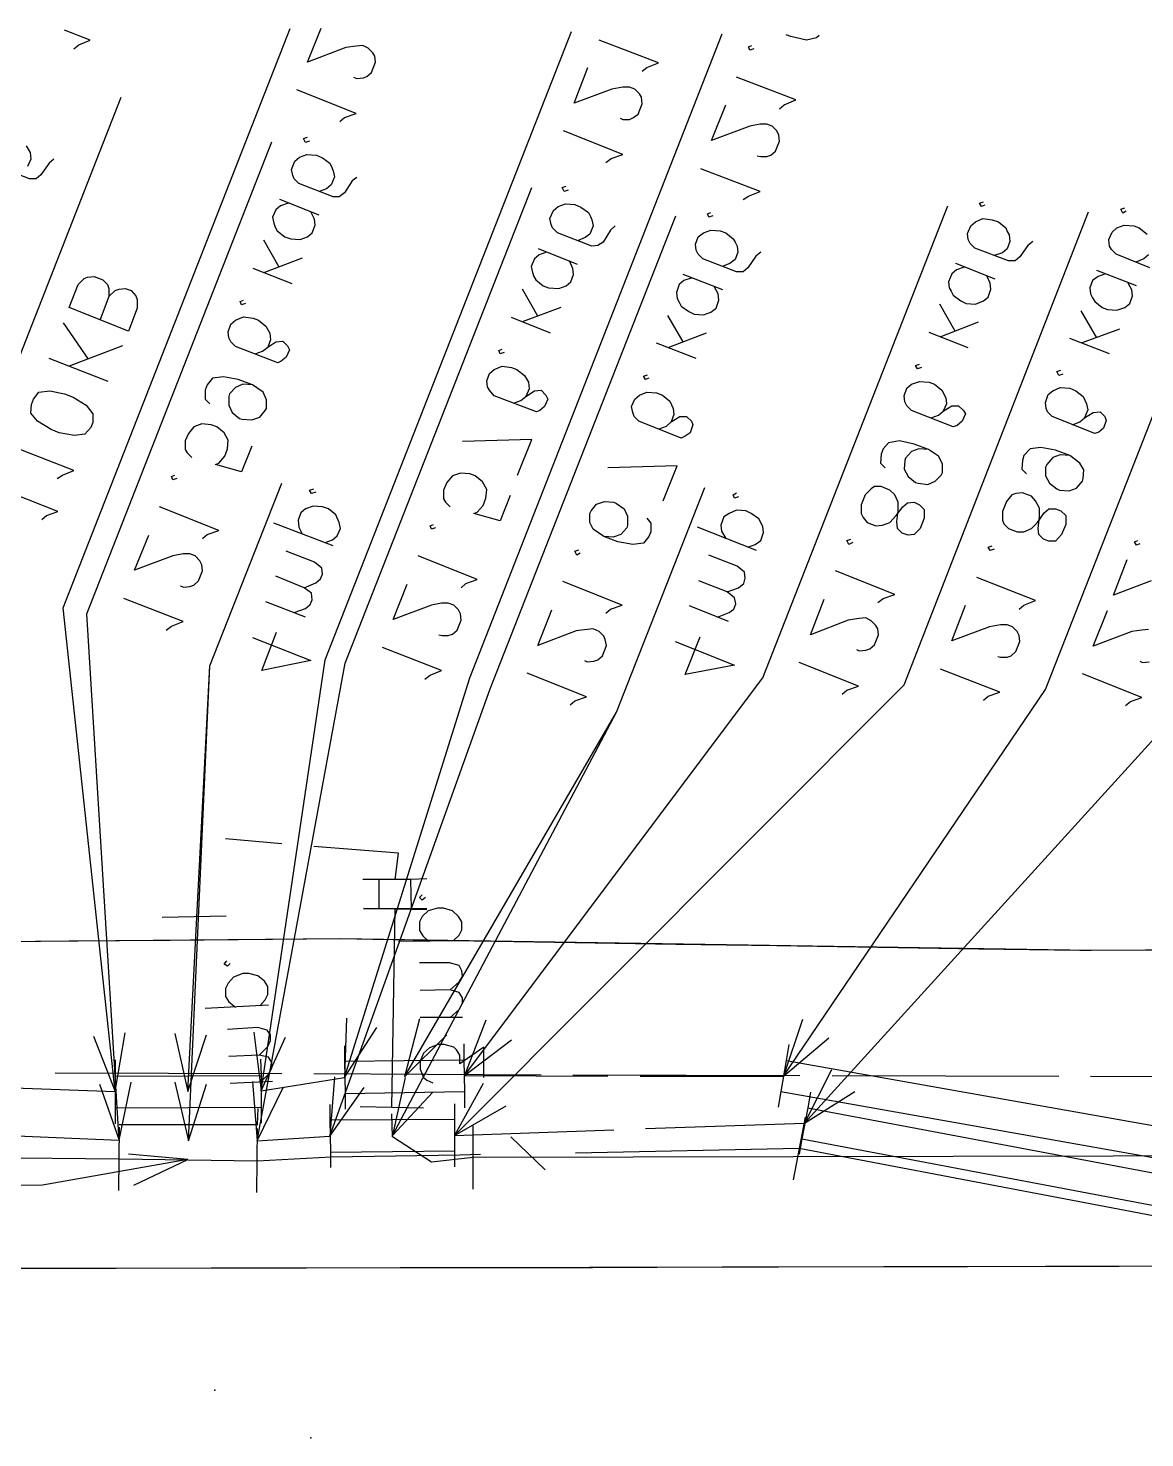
# Model space of a CAD drawing. Header units: metres. Extents: x 131 to 658, y 22 to 173.
# Drawn here: x 203.51 to 221.92, y 128.16 to 151.38 of the extents above; entities that cross this region are included whole.
import ezdxf

# ---------------------------------------------------------------- set-up
doc = ezdxf.new("R2010")
doc.units = ezdxf.units.M
for name, color, linetype in [('BOUNDARY', 7, 'Continuous'), ('ELECTR_CABLE', 7, 'Continuous'), ('ELECTR_CABLE_COMM', 7, 'Continuous'), ('GRASS', 7, 'Continuous'), ('SIDEWALK_PATH', 7, 'Continuous'), ('TREE', 7, 'Continuous')]:
    doc.layers.add(name, color=color, linetype=linetype)

msp = doc.modelspace()

# ---------------------------------------------------------------- linework, layer by layer
at = {"layer": 'BOUNDARY'}
msp.add_lwpolyline([(186.026, 136.187), (189.2, 136.209), (190.864, 136.231), (194.204, 136.253), (195.869, 136.276), (199.198, 136.298), (200.862, 136.32), (204.192, 136.353), (205.856, 136.364), (208.664, 136.387), (208.664, 136.387), (209.196, 136.376), (210.861, 136.353), (214.19, 136.298), (215.854, 136.276), (219.183, 136.22), (220.848, 136.198), (221.036, 136.198), (221.036, 136.198), (224.177, 136.209)], dxfattribs=at)
at = {"layer": 'ELECTR_CABLE'}
for points in [[(204.591, 134.778), (204.946, 133.868), (204.092, 141.835), (207.835, 151.381)], [(204.269, 151.045), (204.347, 151.112), (204.536, 151.19), (204.113, 151.353)], [(207.232, 134.844), (207.354, 133.879), (208.408, 140.981), (212.468, 151.329)], [(208.874, 150.579), (208.93, 150.557), (209.041, 150.568), (209.096, 150.59), (209.174, 150.657), (209.241, 150.824), (209.229, 150.923), (209.196, 150.979), (209.118, 151.057), (209.03, 151.101), (208.919, 151.09), (208.752, 151.068), (208.12, 150.824), (208.342, 151.385)], [(208.763, 135.077), (208.73, 134.101), (210.794, 140.681), (214.955, 151.289)], [(213.635, 150.679), (213.713, 150.735), (213.713, 150.735), (213.901, 150.812), (213.901, 150.812), (212.925, 151.19)], [(216.552, 151.266), (216.509, 151.223), (216.342, 151.19), (216.087, 151.245), (216.009, 151.275)], [(215.477, 151.045), (215.41, 151.023), (215.41, 151.023), (215.388, 151.079), (215.388, 151.079), (215.444, 151.101)], [(213.269, 149.902), (213.313, 149.88), (213.313, 149.88), (213.424, 149.88), (213.424, 149.88), (213.491, 149.914), (213.491, 149.914), (213.568, 149.969), (213.568, 149.969), (213.635, 150.136), (213.635, 150.136), (213.624, 150.246), (213.624, 150.246), (213.59, 150.302), (213.59, 150.302), (213.513, 150.38), (213.513, 150.38), (213.424, 150.413), (213.424, 150.413), (213.313, 150.413), (213.313, 150.413), (213.136, 150.38), (213.136, 150.38), (212.514, 150.147), (212.514, 150.147), (212.736, 150.735)], [(215.899, 150.058), (215.976, 150.124), (215.976, 150.124), (216.165, 150.202), (216.165, 150.202), (215.188, 150.579)], [(201.084, 134.167), (201.306, 133.213), (201.306, 133.213), (201.661, 141.624), (201.661, 141.624), (205.046, 150.246)], [(201.295, 134.944), (201.551, 134.001), (201.551, 134.001), (201.661, 141.624), (201.661, 141.624), (205.046, 150.246)], [(208.652, 149.847), (208.73, 149.914), (208.73, 149.914), (208.919, 149.98), (208.919, 149.98), (207.942, 150.369)], [(215.532, 149.281), (215.588, 149.27), (215.588, 149.27), (215.688, 149.27), (215.688, 149.27), (215.754, 149.292), (215.754, 149.292), (215.832, 149.359), (215.832, 149.359), (215.899, 149.525), (215.899, 149.525), (215.888, 149.625), (215.888, 149.625), (215.854, 149.692), (215.854, 149.692), (215.777, 149.769), (215.777, 149.769), (215.688, 149.803), (215.688, 149.803), (215.577, 149.803), (215.577, 149.803), (215.41, 149.769), (215.41, 149.769), (214.778, 149.536), (214.778, 149.536), (215.011, 150.124)], [(208.153, 149.525), (208.087, 149.503), (208.087, 149.503), (208.053, 149.57), (208.053, 149.57), (208.12, 149.592)], [(213.036, 149.17), (213.124, 149.237), (213.124, 149.237), (213.313, 149.303), (213.313, 149.303), (212.337, 149.692)], [(203.481, 149.448), (203.515, 149.392), (203.515, 149.392), (203.548, 149.337), (203.548, 149.337), (203.559, 149.226), (203.559, 149.226), (203.504, 149.104)], [(204.691, 133.99), (205.013, 133.069), (205.013, 133.069), (204.48, 141.735), (204.48, 141.735), (207.532, 149.514)], [(203.936, 149.226), (203.859, 149.159), (203.859, 149.159), (203.725, 148.97), (203.725, 148.97), (203.648, 148.904), (203.648, 148.904), (203.537, 148.904), (203.537, 148.904), (202.982, 149.115)], [(208.93, 148.926), (208.852, 148.87), (208.852, 148.87), (208.73, 148.671), (208.73, 148.671), (208.641, 148.604), (208.641, 148.604), (208.541, 148.604), (208.541, 148.604), (207.976, 148.826), (207.976, 148.826), (207.898, 148.904), (207.898, 148.904), (207.876, 148.959), (207.876, 148.959), (207.853, 149.059), (207.853, 149.059), (207.909, 149.192), (207.909, 149.192), (207.987, 149.259), (207.987, 149.259), (208.109, 149.303), (208.109, 149.303), (208.264, 149.292), (208.264, 149.292), (208.364, 149.248), (208.364, 149.248), (208.486, 149.159), (208.486, 149.159), (208.519, 149.092), (208.519, 149.092), (208.541, 149.037), (208.541, 149.037), (208.564, 148.937), (208.564, 148.937), (208.508, 148.804), (208.508, 148.804), (208.43, 148.737), (208.43, 148.737), (208.308, 148.693)], [(215.299, 148.56), (215.388, 148.615), (215.388, 148.615), (215.577, 148.693), (215.577, 148.693), (214.6, 149.07)], [(207.21, 134.034), (207.288, 133.058), (207.288, 133.058), (208.741, 140.925), (208.741, 140.925), (211.815, 148.76)], [(212.414, 148.715), (212.348, 148.693), (212.348, 148.693), (212.314, 148.76), (212.314, 148.76), (212.381, 148.782)], [(216.276, 135.055), (215.965, 134.123), (215.965, 134.123), (220.282, 140.492), (220.282, 140.492), (223.5, 148.693)], [(207.798, 148.504), (207.676, 148.46), (207.676, 148.46), (207.598, 148.393), (207.598, 148.393), (207.543, 148.271), (207.543, 148.271), (207.565, 148.171), (207.565, 148.171), (207.587, 148.105), (207.587, 148.105), (207.62, 148.049), (207.62, 148.049), (207.743, 147.949), (207.743, 147.949), (207.842, 147.916), (207.842, 147.916), (207.998, 147.905), (207.998, 147.905), (208.12, 147.949), (208.12, 147.949), (208.197, 148.016), (208.197, 148.016), (208.242, 148.138), (208.242, 148.138), (208.231, 148.238), (208.231, 148.238), (208.175, 148.36)], [(208.308, 148.305), (207.665, 148.56)], [(211.06, 135.044), (210.705, 134.134), (210.705, 134.134), (215.621, 140.681), (215.621, 140.681), (218.673, 148.46)], [(213.191, 148.127), (213.113, 148.06), (213.113, 148.06), (212.991, 147.861), (212.991, 147.861), (212.903, 147.805), (212.903, 147.805), (212.803, 147.794), (212.803, 147.794), (212.237, 148.016), (212.237, 148.016), (212.159, 148.094), (212.159, 148.094), (212.137, 148.149), (212.137, 148.149), (212.115, 148.249), (212.115, 148.249), (212.17, 148.382), (212.17, 148.382), (212.248, 148.449), (212.248, 148.449), (212.37, 148.493), (212.37, 148.493), (212.525, 148.482), (212.525, 148.482), (212.625, 148.438), (212.625, 148.438), (212.747, 148.349), (212.747, 148.349), (212.78, 148.282), (212.78, 148.282), (212.803, 148.227), (212.803, 148.227), (212.825, 148.127), (212.825, 148.127), (212.769, 147.994), (212.769, 147.994), (212.692, 147.938), (212.692, 147.938), (212.57, 147.883)], [(216.753, 134.223), (216.309, 133.346), (216.309, 133.346), (222.579, 140.237), (222.579, 140.237), (225.797, 148.438)], [(219.283, 148.471), (219.228, 148.449), (219.228, 148.449), (219.194, 148.504), (219.194, 148.504), (219.261, 148.526)], [(221.613, 148.371), (221.558, 148.338), (221.558, 148.338), (221.525, 148.404), (221.525, 148.404), (221.591, 148.427)], [(208.564, 134.112), (208.486, 133.135), (208.486, 133.135), (211.127, 140.504), (211.127, 140.504), (214.19, 148.293)], [(211.016, 134.001), (210.539, 133.146), (210.539, 133.146), (217.952, 140.57), (217.952, 140.57), (220.992, 148.36)], [(214.8, 148.293), (214.733, 148.271), (214.733, 148.271), (214.711, 148.327), (214.711, 148.327), (214.767, 148.349)], [(220.071, 147.872), (219.993, 147.805), (219.993, 147.805), (219.86, 147.617), (219.86, 147.617), (219.782, 147.55), (219.782, 147.55), (219.672, 147.55), (219.672, 147.55), (219.117, 147.761), (219.117, 147.761), (219.039, 147.838), (219.039, 147.838), (219.006, 147.905), (219.006, 147.905), (218.995, 148.005), (218.995, 148.005), (219.05, 148.127), (219.05, 148.127), (219.128, 148.194), (219.128, 148.194), (219.25, 148.249), (219.25, 148.249), (219.405, 148.227), (219.405, 148.227), (219.505, 148.194), (219.505, 148.194), (219.627, 148.094), (219.627, 148.094), (219.649, 148.038), (219.649, 148.038), (219.683, 147.983), (219.683, 147.983), (219.694, 147.872), (219.694, 147.872), (219.649, 147.75), (219.649, 147.75), (219.572, 147.683), (219.572, 147.683), (219.438, 147.639)], [(215.588, 147.694), (215.51, 147.628), (215.51, 147.628), (215.377, 147.439), (215.377, 147.439), (215.299, 147.372), (215.299, 147.372), (215.188, 147.372), (215.188, 147.372), (214.634, 147.583), (214.634, 147.583), (214.556, 147.661), (214.556, 147.661), (214.523, 147.728), (214.523, 147.728), (214.512, 147.827), (214.512, 147.827), (214.556, 147.949), (214.556, 147.949), (214.645, 148.016), (214.645, 148.016), (214.767, 148.06), (214.767, 148.06), (214.922, 148.049), (214.922, 148.049), (215.011, 148.016), (215.011, 148.016), (215.133, 147.916), (215.133, 147.916), (215.166, 147.861), (215.166, 147.861), (215.2, 147.794), (215.2, 147.794), (215.211, 147.694), (215.211, 147.694), (215.166, 147.572), (215.166, 147.572), (215.077, 147.506), (215.077, 147.506), (214.955, 147.461)], [(222.002, 147.439), (221.447, 147.661), (221.447, 147.661), (221.369, 147.739), (221.369, 147.739), (221.336, 147.794), (221.336, 147.794), (221.325, 147.905), (221.325, 147.905), (221.38, 148.027), (221.38, 148.027), (221.458, 148.094), (221.458, 148.094), (221.58, 148.138), (221.58, 148.138), (221.736, 148.127), (221.736, 148.127), (221.824, 148.094), (221.824, 148.094), (221.957, 147.994)], [(207.654, 147.45), (207.399, 147.894)], [(212.059, 147.694), (211.937, 147.65), (211.937, 147.65), (211.859, 147.583), (211.859, 147.583), (211.804, 147.461), (211.804, 147.461), (211.826, 147.361), (211.826, 147.361), (211.848, 147.295), (211.848, 147.295), (211.882, 147.239), (211.882, 147.239), (212.004, 147.139), (212.004, 147.139), (212.092, 147.106), (212.092, 147.106), (212.259, 147.095), (212.259, 147.095), (212.381, 147.139), (212.381, 147.139), (212.459, 147.206), (212.459, 147.206), (212.503, 147.328), (212.503, 147.328), (212.492, 147.428), (212.492, 147.428), (212.436, 147.55)], [(212.57, 147.494), (211.926, 147.75)], [(208.031, 147.594), (207.41, 147.361)], [(219.45, 147.25), (218.806, 147.506)], [(221.98, 147.65), (221.902, 147.583), (221.902, 147.583), (221.769, 147.528)], [(204.846, 146.962), (204.946, 147.062), (204.946, 147.062), (205.013, 147.084), (205.013, 147.084), (205.113, 147.095), (205.113, 147.095), (205.212, 147.062), (205.212, 147.062), (205.29, 146.973), (205.29, 146.973), (205.312, 146.917), (205.312, 146.917), (205.312, 146.773), (205.312, 146.773), (205.168, 146.396), (205.168, 146.396), (204.192, 146.784), (204.192, 146.784), (204.336, 147.162), (204.336, 147.162), (204.436, 147.261), (204.436, 147.261), (204.491, 147.284), (204.491, 147.284), (204.602, 147.295), (204.602, 147.295), (204.746, 147.239), (204.746, 147.239), (204.824, 147.162), (204.824, 147.162), (204.846, 147.095), (204.846, 147.095), (204.846, 146.962), (204.846, 146.962), (204.702, 146.585)], [(207.865, 147.173), (207.221, 147.428)], [(214.456, 147.273), (214.323, 147.228), (214.323, 147.228), (214.245, 147.162), (214.245, 147.162), (214.201, 147.028), (214.201, 147.028), (214.212, 146.929), (214.212, 146.929), (214.245, 146.873), (214.245, 146.873), (214.278, 146.806), (214.278, 146.806), (214.401, 146.718), (214.401, 146.718), (214.489, 146.673), (214.489, 146.673), (214.645, 146.662), (214.645, 146.662), (214.767, 146.707), (214.767, 146.707), (214.856, 146.773), (214.856, 146.773), (214.9, 146.906), (214.9, 146.906), (214.889, 147.006), (214.889, 147.006), (214.822, 147.128)], [(214.966, 147.073), (214.312, 147.328)], [(218.939, 147.45), (218.817, 147.406), (218.817, 147.406), (218.739, 147.339), (218.739, 147.339), (218.684, 147.206), (218.684, 147.206), (218.695, 147.106), (218.695, 147.106), (218.728, 147.051), (218.728, 147.051), (218.762, 146.984), (218.762, 146.984), (218.884, 146.895), (218.884, 146.895), (218.972, 146.851), (218.972, 146.851), (219.128, 146.84), (219.128, 146.84), (219.261, 146.895), (219.261, 146.895), (219.339, 146.951), (219.339, 146.951), (219.383, 147.084), (219.383, 147.084), (219.372, 147.184), (219.372, 147.184), (219.316, 147.306)], [(221.269, 147.339), (221.147, 147.295), (221.147, 147.295), (221.059, 147.228), (221.059, 147.228), (221.014, 147.106), (221.014, 147.106), (221.025, 147.006), (221.025, 147.006), (221.059, 146.94), (221.059, 146.94), (221.092, 146.884), (221.092, 146.884), (221.214, 146.784), (221.214, 146.784), (221.303, 146.751), (221.303, 146.751), (221.458, 146.74), (221.458, 146.74), (221.591, 146.784), (221.591, 146.784), (221.669, 146.851), (221.669, 146.851), (221.713, 146.973), (221.713, 146.973), (221.702, 147.073), (221.702, 147.073), (221.636, 147.195)], [(221.78, 147.139), (221.125, 147.395)], [(211.915, 146.64), (211.66, 147.084)], [(207.099, 146.851), (207.032, 146.829), (207.032, 146.829), (207.01, 146.884), (207.01, 146.884), (207.066, 146.906)], [(212.292, 146.784), (211.671, 146.551)], [(218.795, 146.396), (218.54, 146.84)], [(204.092, 146.529), (204.502, 145.93)], [(207.254, 146.019), (207.376, 146.063), (207.376, 146.063), (207.465, 146.13), (207.465, 146.13), (207.598, 146.218), (207.598, 146.218), (207.709, 146.229), (207.709, 146.229), (207.787, 146.152), (207.787, 146.152), (207.82, 146.085), (207.82, 146.085), (207.765, 145.963), (207.765, 145.963), (207.687, 145.897), (207.687, 145.897), (207.632, 145.874), (207.632, 145.874), (206.932, 146.141), (206.932, 146.141), (206.855, 146.218), (206.855, 146.218), (206.821, 146.285), (206.821, 146.285), (206.81, 146.385), (206.81, 146.385), (206.855, 146.507), (206.855, 146.507), (206.932, 146.573), (206.932, 146.573), (207.066, 146.629), (207.066, 146.629), (207.221, 146.607), (207.221, 146.607), (207.31, 146.573), (207.31, 146.573), (207.432, 146.474), (207.432, 146.474), (207.498, 146.363), (207.498, 146.363), (207.509, 146.252), (207.509, 146.252), (207.465, 146.13)], [(212.126, 146.363), (211.482, 146.618)], [(214.312, 146.218), (214.057, 146.651)], [(219.172, 146.54), (218.54, 146.296)], [(221.125, 146.285), (220.87, 146.729)], [(214.689, 146.363), (214.057, 146.118)], [(219.006, 146.118), (218.362, 146.374)], [(221.502, 146.429), (220.87, 146.196)], [(205.068, 146.152), (204.192, 145.819)], [(211.36, 146.041), (211.293, 146.019), (211.293, 146.019), (211.271, 146.074), (211.271, 146.074), (211.327, 146.096)], [(214.523, 145.941), (213.868, 146.196)], [(221.336, 146.019), (220.681, 146.274)], [(204.835, 145.564), (203.859, 145.941)], [(218.24, 145.797), (218.173, 145.774), (218.173, 145.774), (218.14, 145.83), (218.14, 145.83), (218.207, 145.852)], [(207.21, 145.508), (207.054, 145.519), (207.054, 145.519), (206.932, 145.464), (206.932, 145.464), (206.833, 145.364), (206.833, 145.364), (206.821, 145.32), (206.821, 145.32), (206.821, 145.175), (206.821, 145.175), (206.877, 145.053), (206.877, 145.053), (206.999, 144.953), (206.999, 144.953), (207.043, 144.942), (207.043, 144.942), (207.199, 144.931), (207.199, 144.931), (207.332, 144.976), (207.332, 144.976), (207.421, 145.086), (207.421, 145.086), (207.443, 145.12), (207.443, 145.12), (207.443, 145.264), (207.443, 145.264), (207.387, 145.386), (207.387, 145.386), (207.21, 145.508), (207.21, 145.508), (206.977, 145.597), (206.977, 145.597), (206.733, 145.641), (206.733, 145.641), (206.555, 145.619), (206.555, 145.619), (206.466, 145.508), (206.466, 145.508), (206.433, 145.419), (206.433, 145.419), (206.433, 145.275), (206.433, 145.275), (206.511, 145.197)], [(211.515, 145.209), (211.637, 145.253), (211.637, 145.253), (211.715, 145.32), (211.715, 145.32), (211.859, 145.408), (211.859, 145.408), (211.97, 145.419), (211.97, 145.419), (212.048, 145.342), (212.048, 145.342), (212.081, 145.275), (212.081, 145.275), (212.026, 145.153), (212.026, 145.153), (211.948, 145.086), (211.948, 145.086), (211.893, 145.064), (211.893, 145.064), (211.194, 145.331), (211.194, 145.331), (211.116, 145.419), (211.116, 145.419), (211.083, 145.475), (211.083, 145.475), (211.072, 145.575), (211.072, 145.575), (211.116, 145.697), (211.116, 145.697), (211.194, 145.763), (211.194, 145.763), (211.327, 145.819), (211.327, 145.819), (211.482, 145.797), (211.482, 145.797), (211.571, 145.763), (211.571, 145.763), (211.693, 145.664), (211.693, 145.664), (211.76, 145.553), (211.76, 145.553), (211.771, 145.442), (211.771, 145.442), (211.715, 145.32)], [(213.746, 145.619), (213.69, 145.597), (213.69, 145.597), (213.657, 145.652), (213.657, 145.652), (213.724, 145.675)], [(220.57, 145.686), (220.504, 145.664), (220.504, 145.664), (220.47, 145.73), (220.47, 145.73), (220.537, 145.752)], [(204.547, 144.809), (204.447, 144.698), (204.447, 144.698), (204.28, 144.676), (204.28, 144.676), (204.025, 144.72), (204.025, 144.72), (203.892, 144.776), (203.892, 144.776), (203.67, 144.909), (203.67, 144.909), (203.559, 145.042), (203.559, 145.042), (203.57, 145.186), (203.57, 145.186), (203.603, 145.275), (203.603, 145.275), (203.692, 145.386), (203.692, 145.386), (203.87, 145.408), (203.87, 145.408), (204.114, 145.364), (204.114, 145.364), (204.258, 145.308), (204.258, 145.308), (204.469, 145.175), (204.469, 145.175), (204.58, 145.031), (204.58, 145.031), (204.58, 144.887), (204.58, 144.887), (204.547, 144.809)], [(213.912, 144.787), (214.034, 144.831), (214.034, 144.831), (214.112, 144.898), (214.112, 144.898), (214.256, 144.987), (214.256, 144.987), (214.367, 144.987), (214.367, 144.987), (214.445, 144.909), (214.445, 144.909), (214.467, 144.853), (214.467, 144.853), (214.423, 144.72), (214.423, 144.72), (214.345, 144.665), (214.345, 144.665), (214.278, 144.632), (214.278, 144.632), (213.579, 144.909), (213.579, 144.909), (213.502, 144.987), (213.502, 144.987), (213.48, 145.053), (213.48, 145.053), (213.457, 145.153), (213.457, 145.153), (213.513, 145.275), (213.513, 145.275), (213.59, 145.342), (213.59, 145.342), (213.713, 145.386), (213.713, 145.386), (213.868, 145.375), (213.868, 145.375), (213.968, 145.342), (213.968, 145.342), (214.09, 145.242), (214.09, 145.242), (214.145, 145.12), (214.145, 145.12), (214.156, 145.02), (214.156, 145.02), (214.112, 144.898)], [(218.395, 144.964), (218.517, 145.009), (218.517, 145.009), (218.595, 145.075), (218.595, 145.075), (218.739, 145.164), (218.739, 145.164), (218.85, 145.164), (218.85, 145.164), (218.928, 145.086), (218.928, 145.086), (218.961, 145.031), (218.961, 145.031), (218.906, 144.909), (218.906, 144.909), (218.828, 144.842), (218.828, 144.842), (218.762, 144.82), (218.762, 144.82), (218.074, 145.086), (218.074, 145.086), (217.996, 145.164), (217.996, 145.164), (217.963, 145.231), (217.963, 145.231), (217.952, 145.331), (217.952, 145.331), (217.996, 145.453), (217.996, 145.453), (218.074, 145.519), (218.074, 145.519), (218.207, 145.564), (218.207, 145.564), (218.362, 145.553), (218.362, 145.553), (218.451, 145.519), (218.451, 145.519), (218.573, 145.419), (218.573, 145.419), (218.64, 145.297), (218.64, 145.297), (218.651, 145.197), (218.651, 145.197), (218.595, 145.075)], [(220.726, 144.853), (220.848, 144.898), (220.848, 144.898), (220.925, 144.964), (220.925, 144.964), (221.07, 145.053), (221.07, 145.053), (221.181, 145.064), (221.181, 145.064), (221.258, 144.987), (221.258, 144.987), (221.281, 144.92), (221.281, 144.92), (221.236, 144.798), (221.236, 144.798), (221.158, 144.731), (221.158, 144.731), (221.092, 144.709), (221.092, 144.709), (220.393, 144.987), (220.393, 144.987), (220.315, 145.064), (220.315, 145.064), (220.293, 145.12), (220.293, 145.12), (220.282, 145.22), (220.282, 145.22), (220.326, 145.353), (220.326, 145.353), (220.404, 145.408), (220.404, 145.408), (220.526, 145.464), (220.526, 145.464), (220.681, 145.453), (220.681, 145.453), (220.781, 145.408), (220.781, 145.408), (220.903, 145.32), (220.903, 145.32), (220.959, 145.197), (220.959, 145.197), (220.981, 145.098), (220.981, 145.098), (220.925, 144.964)], [(207.199, 144.498), (207.032, 144.077), (207.032, 144.077), (206.6, 144.199), (206.6, 144.199), (206.655, 144.221), (206.655, 144.221), (206.755, 144.332), (206.755, 144.332), (206.799, 144.454), (206.799, 144.454), (206.81, 144.598), (206.81, 144.598), (206.744, 144.72), (206.744, 144.72), (206.622, 144.82), (206.622, 144.82), (206.533, 144.853), (206.533, 144.853), (206.378, 144.865), (206.378, 144.865), (206.244, 144.82), (206.244, 144.82), (206.156, 144.709), (206.156, 144.709), (206.1, 144.587), (206.1, 144.587), (206.1, 144.443), (206.1, 144.443), (206.133, 144.387), (206.133, 144.387), (206.211, 144.31)], [(203.992, 143.966), (204.081, 144.021), (204.081, 144.021), (204.269, 144.099), (204.269, 144.099), (203.293, 144.476)], [(211.582, 144.021), (211.815, 144.609), (211.815, 144.609), (210.672, 144.576)], [(218.351, 144.443), (218.196, 144.454), (218.196, 144.454), (218.074, 144.41), (218.074, 144.41), (217.974, 144.299), (217.974, 144.299), (217.963, 144.265), (217.963, 144.265), (217.952, 144.121), (217.952, 144.121), (218.018, 143.999), (218.018, 143.999), (218.14, 143.899), (218.14, 143.899), (218.185, 143.888), (218.185, 143.888), (218.34, 143.866), (218.34, 143.866), (218.462, 143.921), (218.462, 143.921), (218.562, 144.021), (218.562, 144.021), (218.584, 144.066), (218.584, 144.066), (218.584, 144.21), (218.584, 144.21), (218.517, 144.332), (218.517, 144.332), (218.351, 144.443), (218.351, 144.443), (218.118, 144.532), (218.118, 144.532), (217.874, 144.587), (217.874, 144.587), (217.696, 144.554), (217.696, 144.554), (217.608, 144.454), (217.608, 144.454), (217.574, 144.365), (217.574, 144.365), (217.563, 144.221), (217.563, 144.221), (217.641, 144.143)], [(220.681, 144.343), (220.526, 144.354), (220.526, 144.354), (220.404, 144.31), (220.404, 144.31), (220.304, 144.199), (220.304, 144.199), (220.282, 144.154), (220.282, 144.154), (220.282, 144.01), (220.282, 144.01), (220.348, 143.888), (220.348, 143.888), (220.47, 143.799), (220.47, 143.799), (220.515, 143.777), (220.515, 143.777), (220.67, 143.766), (220.67, 143.766), (220.792, 143.81), (220.792, 143.81), (220.892, 143.921), (220.892, 143.921), (220.903, 143.966), (220.903, 143.966), (220.914, 144.11), (220.914, 144.11), (220.848, 144.221), (220.848, 144.221), (220.681, 144.343), (220.681, 144.343), (220.448, 144.432), (220.448, 144.432), (220.204, 144.476), (220.204, 144.476), (220.027, 144.454), (220.027, 144.454), (219.927, 144.343), (219.927, 144.343), (219.905, 144.265), (219.905, 144.265), (219.893, 144.121), (219.893, 144.121), (219.971, 144.043)], [(205.967, 143.966), (205.9, 143.944), (205.9, 143.944), (205.878, 143.999), (205.878, 143.999), (205.934, 144.021)], [(211.46, 143.688), (211.293, 143.267), (211.293, 143.267), (210.861, 143.389), (210.861, 143.389), (210.916, 143.411), (210.916, 143.411), (211.016, 143.522), (211.016, 143.522), (211.06, 143.644), (211.06, 143.644), (211.072, 143.788), (211.072, 143.788), (211.005, 143.91), (211.005, 143.91), (210.883, 144.01), (210.883, 144.01), (210.794, 144.043), (210.794, 144.043), (210.639, 144.054), (210.639, 144.054), (210.506, 144.01), (210.506, 144.01), (210.417, 143.899), (210.417, 143.899), (210.361, 143.777), (210.361, 143.777), (210.361, 143.633), (210.361, 143.633), (210.395, 143.577), (210.395, 143.577), (210.472, 143.5)], [(213.979, 143.6), (214.212, 144.177), (214.212, 144.177), (213.069, 144.143)], [(203.737, 143.289), (203.814, 143.355), (203.814, 143.355), (204.003, 143.422), (204.003, 143.422), (203.026, 143.81)], [(205.934, 134.023), (206.156, 133.058), (206.156, 133.058), (206.511, 140.881), (206.511, 140.881), (207.698, 143.888)], [(205.934, 134.822), (206.145, 133.868), (206.145, 133.868), (206.511, 140.881), (206.511, 140.881), (207.698, 143.888)], [(208.253, 143.744), (208.186, 143.722), (208.186, 143.722), (208.153, 143.777), (208.153, 143.777), (208.22, 143.799)], [(209.729, 134.101), (209.518, 133.146), (209.518, 133.146), (213.213, 140.115), (213.213, 140.115), (214.667, 143.821)], [(209.962, 135.066), (209.718, 134.112), (209.718, 134.112), (213.213, 140.115), (213.213, 140.115), (214.667, 143.821)], [(218.218, 143.145), (218.118, 143.045), (218.118, 143.045), (218.018, 143.034), (218.018, 143.034), (217.918, 143.067), (217.918, 143.067), (217.841, 143.145), (217.841, 143.145), (217.829, 143.256), (217.829, 143.256), (217.852, 143.433), (217.852, 143.433), (217.852, 143.577), (217.852, 143.577), (217.796, 143.699), (217.796, 143.699), (217.718, 143.777), (217.718, 143.777), (217.574, 143.833), (217.574, 143.833), (217.463, 143.833), (217.463, 143.833), (217.408, 143.799), (217.408, 143.799), (217.308, 143.699), (217.308, 143.699), (217.241, 143.533), (217.241, 143.533), (217.241, 143.389), (217.241, 143.389), (217.275, 143.322), (217.275, 143.322), (217.341, 143.244), (217.341, 143.244), (217.485, 143.189), (217.485, 143.189), (217.596, 143.2), (217.596, 143.2), (217.718, 143.244), (217.718, 143.244), (217.818, 143.355), (217.818, 143.355), (217.929, 143.5), (217.929, 143.5), (218.007, 143.566), (218.007, 143.566), (218.118, 143.577), (218.118, 143.577), (218.207, 143.533), (218.207, 143.533), (218.284, 143.455), (218.284, 143.455), (218.284, 143.311), (218.284, 143.311), (218.218, 143.145)], [(208.408, 142.912), (208.53, 142.956), (208.53, 142.956), (208.608, 143.022), (208.608, 143.022), (208.664, 143.145), (208.664, 143.145), (208.641, 143.244), (208.641, 143.244), (208.586, 143.366), (208.586, 143.366), (208.464, 143.466), (208.464, 143.466), (208.364, 143.5), (208.364, 143.5), (208.209, 143.511), (208.209, 143.511), (208.087, 143.466), (208.087, 143.466), (208.009, 143.4), (208.009, 143.4), (207.964, 143.278), (207.964, 143.278), (207.976, 143.167), (207.976, 143.167), (208.031, 143.056)], [(213.713, 143.311), (213.779, 143.233), (213.779, 143.233), (213.779, 143.089), (213.779, 143.089), (213.746, 143.011), (213.746, 143.011), (213.657, 142.9), (213.657, 142.9), (213.48, 142.878), (213.48, 142.878), (213.235, 142.923), (213.235, 142.923), (213.002, 143.011), (213.002, 143.011), (212.825, 143.133), (212.825, 143.133), (212.769, 143.244), (212.769, 143.244), (212.769, 143.389), (212.769, 143.389), (212.792, 143.433), (212.792, 143.433), (212.88, 143.544), (212.88, 143.544), (213.013, 143.588), (213.013, 143.588), (213.169, 143.577), (213.169, 143.577), (213.213, 143.555), (213.213, 143.555), (213.335, 143.466), (213.335, 143.466), (213.391, 143.344), (213.391, 143.344), (213.391, 143.2), (213.391, 143.2), (213.38, 143.156), (213.38, 143.156), (213.28, 143.045), (213.28, 143.045), (213.158, 143), (213.158, 143), (213.002, 143.011)], [(215.222, 143.666), (215.155, 143.644), (215.155, 143.644), (215.133, 143.699), (215.133, 143.699), (215.188, 143.733)], [(220.548, 143.045), (220.448, 142.934), (220.448, 142.934), (220.337, 142.934), (220.337, 142.934), (220.249, 142.967), (220.249, 142.967), (220.171, 143.045), (220.171, 143.045), (220.16, 143.145), (220.16, 143.145), (220.182, 143.333), (220.182, 143.333), (220.182, 143.477), (220.182, 143.477), (220.115, 143.6), (220.115, 143.6), (220.049, 143.677), (220.049, 143.677), (219.905, 143.733), (219.905, 143.733), (219.794, 143.722), (219.794, 143.722), (219.727, 143.699), (219.727, 143.699), (219.638, 143.588), (219.638, 143.588), (219.572, 143.422), (219.572, 143.422), (219.572, 143.278), (219.572, 143.278), (219.594, 143.222), (219.594, 143.222), (219.672, 143.145), (219.672, 143.145), (219.816, 143.089), (219.816, 143.089), (219.927, 143.089), (219.927, 143.089), (220.049, 143.145), (220.049, 143.145), (220.149, 143.244), (220.149, 143.244), (220.26, 143.4), (220.26, 143.4), (220.337, 143.466), (220.337, 143.466), (220.448, 143.466), (220.448, 143.466), (220.537, 143.433), (220.537, 143.433), (220.615, 143.355), (220.615, 143.355), (220.615, 143.211), (220.615, 143.211), (220.548, 143.045)], [(206.389, 142.978), (206.466, 143.045), (206.466, 143.045), (206.655, 143.111), (206.655, 143.111), (205.679, 143.5)], [(215.377, 142.834), (215.499, 142.878), (215.499, 142.878), (215.588, 142.945), (215.588, 142.945), (215.632, 143.078), (215.632, 143.078), (215.621, 143.178), (215.621, 143.178), (215.555, 143.3), (215.555, 143.3), (215.433, 143.389), (215.433, 143.389), (215.344, 143.433), (215.344, 143.433), (215.188, 143.444), (215.188, 143.444), (215.066, 143.389), (215.066, 143.389), (214.978, 143.333), (214.978, 143.333), (214.933, 143.2), (214.933, 143.2), (214.944, 143.1), (214.944, 143.1), (215.011, 142.978)], [(208.541, 142.856), (207.565, 143.233)], [(210.228, 143.156), (210.162, 143.133), (210.162, 143.133), (210.139, 143.189), (210.139, 143.189), (210.195, 143.211)], [(215.521, 142.778), (214.545, 143.167)], [(206.022, 142.201), (206.078, 142.179), (206.078, 142.179), (206.178, 142.19), (206.178, 142.19), (206.244, 142.212), (206.244, 142.212), (206.322, 142.279), (206.322, 142.279), (206.389, 142.445), (206.389, 142.445), (206.378, 142.545), (206.378, 142.545), (206.344, 142.612), (206.344, 142.612), (206.267, 142.69), (206.267, 142.69), (206.178, 142.723), (206.178, 142.723), (206.067, 142.723), (206.067, 142.723), (205.9, 142.69), (205.9, 142.69), (205.268, 142.457), (205.268, 142.457), (205.501, 143.034)], [(217.108, 142.912), (217.042, 142.878), (217.042, 142.878), (217.008, 142.945), (217.008, 142.945), (217.075, 142.967)], [(219.438, 142.801), (219.372, 142.778), (219.372, 142.778), (219.339, 142.834), (219.339, 142.834), (219.405, 142.856)], [(221.835, 142.889), (221.78, 142.867), (221.78, 142.867), (221.747, 142.923), (221.747, 142.923), (221.802, 142.945)], [(208.064, 142.168), (208.253, 142.246), (208.253, 142.246), (208.331, 142.312), (208.331, 142.312), (208.364, 142.39), (208.364, 142.39), (208.353, 142.49), (208.353, 142.49), (208.231, 142.59), (208.231, 142.59), (207.765, 142.767)], [(210.65, 142.168), (210.728, 142.235), (210.728, 142.235), (210.916, 142.301), (210.916, 142.301), (209.94, 142.69)], [(212.614, 142.734), (212.558, 142.701), (212.558, 142.701), (212.525, 142.767), (212.525, 142.767), (212.592, 142.789)], [(215.033, 142.101), (215.222, 142.168), (215.222, 142.168), (215.31, 142.235), (215.31, 142.235), (215.333, 142.323), (215.333, 142.323), (215.322, 142.423), (215.322, 142.423), (215.2, 142.523), (215.2, 142.523), (214.733, 142.701)], [(222.024, 142.279), (221.403, 142.046), (221.403, 142.046), (221.625, 142.634)], [(207.898, 141.757), (208.087, 141.824), (208.087, 141.824), (208.164, 141.891), (208.164, 141.891), (208.197, 141.968), (208.197, 141.968), (208.186, 142.079), (208.186, 142.079), (208.064, 142.168), (208.064, 142.168), (207.598, 142.357)], [(217.519, 141.924), (217.608, 141.99), (217.608, 141.99), (217.796, 142.057), (217.796, 142.057), (216.82, 142.445)], [(210.284, 141.391), (210.339, 141.38), (210.339, 141.38), (210.439, 141.38), (210.439, 141.38), (210.506, 141.402), (210.506, 141.402), (210.583, 141.469), (210.583, 141.469), (210.65, 141.635), (210.65, 141.635), (210.639, 141.735), (210.639, 141.735), (210.605, 141.802), (210.605, 141.802), (210.528, 141.88), (210.528, 141.88), (210.439, 141.913), (210.439, 141.913), (210.328, 141.913), (210.328, 141.913), (210.162, 141.88), (210.162, 141.88), (209.529, 141.646), (209.529, 141.646), (209.762, 142.224)], [(213.036, 141.746), (213.113, 141.813), (213.113, 141.813), (213.302, 141.88), (213.302, 141.88), (212.325, 142.268)], [(214.878, 141.68), (215.066, 141.757), (215.066, 141.757), (215.144, 141.813), (215.144, 141.813), (215.177, 141.902), (215.177, 141.902), (215.155, 142.002), (215.155, 142.002), (215.033, 142.101), (215.033, 142.101), (214.567, 142.279)], [(219.849, 141.813), (219.927, 141.88), (219.927, 141.88), (220.115, 141.957), (220.115, 141.957), (219.15, 142.334)], [(205.789, 141.469), (205.878, 141.536), (205.878, 141.536), (206.067, 141.613), (206.067, 141.613), (205.09, 141.99)], [(208.087, 141.68), (207.432, 141.935)], [(217.164, 141.147), (217.208, 141.125), (217.208, 141.125), (217.319, 141.136), (217.319, 141.136), (217.386, 141.158), (217.386, 141.158), (217.463, 141.225), (217.463, 141.225), (217.53, 141.391), (217.53, 141.391), (217.519, 141.491), (217.519, 141.491), (217.485, 141.547), (217.485, 141.547), (217.408, 141.624), (217.408, 141.624), (217.319, 141.669), (217.319, 141.669), (217.208, 141.658), (217.208, 141.658), (217.03, 141.635), (217.03, 141.635), (216.409, 141.391), (216.409, 141.391), (216.631, 141.979)], [(212.681, 140.97), (212.725, 140.947), (212.725, 140.947), (212.836, 140.958), (212.836, 140.958), (212.903, 140.981), (212.903, 140.981), (212.98, 141.047), (212.98, 141.047), (213.047, 141.214), (213.047, 141.214), (213.025, 141.314), (213.025, 141.314), (213.002, 141.369), (213.002, 141.369), (212.925, 141.447), (212.925, 141.447), (212.825, 141.491), (212.825, 141.491), (212.725, 141.48), (212.725, 141.48), (212.547, 141.458), (212.547, 141.458), (211.915, 141.214), (211.915, 141.214), (212.148, 141.802)], [(215.055, 141.613), (214.412, 141.868)], [(219.494, 141.036), (219.538, 141.025), (219.538, 141.025), (219.649, 141.025), (219.649, 141.025), (219.716, 141.047), (219.716, 141.047), (219.794, 141.114), (219.794, 141.114), (219.86, 141.28), (219.86, 141.28), (219.849, 141.38), (219.849, 141.38), (219.816, 141.447), (219.816, 141.447), (219.738, 141.524), (219.738, 141.524), (219.649, 141.558), (219.649, 141.558), (219.538, 141.558), (219.538, 141.558), (219.361, 141.524), (219.361, 141.524), (218.739, 141.291), (218.739, 141.291), (218.961, 141.88)], [(221.98, 141.48), (221.869, 141.469), (221.869, 141.469), (221.702, 141.447), (221.702, 141.447), (221.07, 141.203), (221.07, 141.203), (221.303, 141.791)], [(207.21, 141.347), (208.175, 140.97), (208.175, 140.97), (207.365, 140.803), (207.365, 140.803), (207.609, 141.436)], [(214.179, 141.28), (215.155, 140.892), (215.155, 140.892), (214.345, 140.737), (214.345, 140.737), (214.589, 141.358)], [(210.051, 140.659), (210.139, 140.725), (210.139, 140.725), (210.328, 140.803), (210.328, 140.803), (209.352, 141.18)], [(221.835, 140.958), (221.88, 140.936), (221.88, 140.936), (221.991, 140.947)], [(212.448, 140.237), (212.525, 140.304), (212.525, 140.304), (212.714, 140.37), (212.714, 140.37), (211.737, 140.759)], [(216.931, 140.415), (217.008, 140.481), (217.008, 140.481), (217.197, 140.548), (217.197, 140.548), (216.22, 140.936)], [(219.261, 140.315), (219.339, 140.381), (219.339, 140.381), (219.527, 140.448), (219.527, 140.448), (218.551, 140.825)], [(221.602, 140.226), (221.68, 140.293), (221.68, 140.293), (221.869, 140.359), (221.869, 140.359), (220.892, 140.748)], [(207.698, 137.951), (206.766, 138.029)], [(209.562, 137.363), (209.618, 137.796), (209.618, 137.796), (208.22, 137.907)], [(210.084, 137.374), (209.818, 137.363), (209.818, 137.363), (209.296, 137.363), (209.296, 137.363), (209.03, 137.363)], [(209.296, 137.363), (209.296, 136.875)], [(209.818, 137.363), (209.829, 136.875)], [(210.062, 137.064), (210.006, 137.019), (210.006, 137.019), (209.962, 137.064), (209.962, 137.064), (210.006, 137.108)], [(209.041, 136.886), (210.084, 136.864)], [(210.084, 136.875), (209.829, 136.875), (209.829, 136.875), (209.296, 136.875), (209.296, 136.875), (209.041, 136.875)], [(209.507, 133.612), (209.562, 136.875)], [(210.517, 136.353), (210.617, 136.442), (210.617, 136.442), (210.661, 136.531), (210.661, 136.531), (210.661, 136.664), (210.661, 136.664), (210.605, 136.753), (210.605, 136.753), (210.506, 136.842), (210.506, 136.842), (210.361, 136.886), (210.361, 136.886), (210.261, 136.886), (210.261, 136.886), (210.106, 136.842), (210.106, 136.842), (210.006, 136.753), (210.006, 136.753), (209.962, 136.664), (209.962, 136.664), (209.962, 136.52), (209.962, 136.52), (210.017, 136.431), (210.017, 136.431), (210.117, 136.342)], [(205.723, 136.742), (206.777, 136.764)], [(210.661, 136.353), (209.618, 136.342)], [(206.844, 135.976), (206.799, 135.932), (206.799, 135.932), (206.744, 135.965), (206.744, 135.965), (206.788, 136.02)], [(210.472, 135.543), (210.617, 135.676), (210.617, 135.676), (210.672, 135.765), (210.672, 135.765), (210.661, 135.854), (210.661, 135.854), (210.617, 135.943), (210.617, 135.943), (210.461, 135.987), (210.461, 135.987), (209.962, 135.987)], [(207.332, 135.277), (207.421, 135.377), (207.421, 135.377), (207.465, 135.466), (207.465, 135.466), (207.465, 135.599), (207.465, 135.599), (207.41, 135.688), (207.41, 135.688), (207.299, 135.776), (207.299, 135.776), (207.154, 135.81), (207.154, 135.81), (207.054, 135.81), (207.054, 135.81), (206.899, 135.754), (206.899, 135.754), (206.81, 135.654), (206.81, 135.654), (206.766, 135.565), (206.766, 135.565), (206.766, 135.432), (206.766, 135.432), (206.821, 135.344), (206.821, 135.344), (206.932, 135.255)], [(210.472, 135.088), (210.617, 135.221), (210.617, 135.221), (210.672, 135.321), (210.672, 135.321), (210.672, 135.41), (210.672, 135.41), (210.617, 135.499), (210.617, 135.499), (210.472, 135.543), (210.472, 135.543), (209.973, 135.532)], [(207.476, 135.288), (206.433, 135.233)], [(207.321, 134.467), (207.465, 134.611), (207.465, 134.611), (207.509, 134.711), (207.509, 134.711), (207.509, 134.8), (207.509, 134.8), (207.454, 134.877), (207.454, 134.877), (207.299, 134.922), (207.299, 134.922), (206.799, 134.889)], [(208.73, 134.101), (209.263, 134.922)], [(210.672, 135.088), (209.973, 135.088)], [(204.946, 133.868), (205.113, 134.833)], [(206.145, 133.868), (206.455, 134.8)], [(207.354, 133.879), (207.754, 134.766)], [(209.718, 134.112), (210.417, 134.8)], [(210.705, 134.134), (211.482, 134.722)], [(215.965, 134.123), (216.709, 134.755)], [(207.343, 134.023), (207.487, 134.167), (207.487, 134.167), (207.532, 134.256), (207.532, 134.256), (207.532, 134.345), (207.532, 134.345), (207.476, 134.434), (207.476, 134.434), (207.321, 134.467), (207.321, 134.467), (206.821, 134.445)], [(208.73, 134.622), (208.73, 134.367), (208.73, 134.367), (208.741, 133.834), (208.741, 133.834), (208.741, 133.579)], [(211.027, 134.101), (211.027, 134.6), (211.027, 134.6), (210.628, 134.323), (210.628, 134.323), (210.628, 134.467), (210.628, 134.467), (210.572, 134.556), (210.572, 134.556), (210.528, 134.6), (210.528, 134.6), (210.372, 134.644), (210.372, 134.644), (210.273, 134.644), (210.273, 134.644), (210.128, 134.589), (210.128, 134.589), (210.028, 134.5), (210.028, 134.5), (209.973, 134.367), (209.973, 134.367), (209.973, 134.234), (209.973, 134.234), (210.028, 134.101), (210.028, 134.101), (210.084, 134.056), (210.084, 134.056), (210.184, 134.012)], [(210.694, 134.656), (210.694, 134.389), (210.694, 134.389), (210.705, 133.868), (210.705, 133.868), (210.705, 133.601)], [(216.054, 134.644), (216.01, 134.378), (216.01, 134.378), (215.921, 133.868), (215.921, 133.868), (215.876, 133.612)], [(204.946, 134.389), (204.946, 134.123), (204.946, 134.123), (204.946, 133.601), (204.946, 133.601), (204.946, 133.335)], [(207.343, 134.4), (207.354, 134.134), (207.354, 134.134), (207.354, 133.612), (207.354, 133.612), (207.354, 133.346)], [(208.73, 134.367), (210.694, 134.389)], [(216.01, 134.378), (228.405, 132.181)], [(203.958, 134.178), (207.698, 134.167)], [(204.946, 134.123), (207.354, 134.134)], [(205.013, 133.069), (205.212, 134.023)], [(206.156, 133.058), (206.455, 133.99)], [(207.543, 134.034), (206.844, 134.001)], [(207.354, 133.879), (208.73, 134.101)], [(208.22, 134.167), (211.97, 134.145)], [(210.705, 134.134), (213.069, 134.123)], [(212.492, 134.145), (216.232, 134.134)], [(213.602, 134.123), (215.965, 134.123)], [(216.764, 134.134), (220.504, 134.123)], [(221.025, 134.123), (224.776, 134.112)], [(202.216, 133.968), (204.946, 133.868)], [(207.288, 133.058), (207.72, 133.945)], [(208.486, 133.135), (209.052, 133.934)], [(208.741, 133.834), (210.705, 133.868)], [(209.518, 133.146), (210.184, 133.857)], [(215.921, 133.868), (228.316, 131.67)], [(216.409, 133.857), (216.365, 133.601), (216.365, 133.601), (216.265, 133.091), (216.265, 133.091), (216.22, 132.836)], [(216.309, 133.346), (217.141, 133.868)], [(204.946, 133.601), (207.354, 133.612)], [(207.299, 133.59), (207.288, 133.324)], [(208.486, 133.657), (208.486, 133.402), (208.486, 133.402), (208.497, 132.869), (208.497, 132.869), (208.497, 132.614)], [(208.985, 133.624), (210.028, 133.601)], [(210.539, 133.668), (210.539, 133.413), (210.539, 133.413), (210.539, 132.891), (210.539, 132.891), (210.539, 132.625)], [(210.539, 133.146), (211.393, 133.635)], [(216.365, 133.601), (228.149, 131.382)], [(205.013, 133.324), (207.299, 133.324)], [(208.486, 133.402), (210.539, 133.413)], [(210.85, 132.78), (210.162, 132.702), (210.162, 132.702), (209.518, 133.124), (209.518, 133.124), (209.507, 133.501)], [(210.85, 132.259), (210.85, 133.302)], [(213.69, 133.257), (216.309, 133.346)], [(202.283, 133.18), (205.013, 133.069)], [(207.288, 133.058), (208.486, 133.135)], [(210.539, 133.146), (213.169, 133.235)], [(216.265, 133.091), (228.05, 130.86)], [(208.497, 132.869), (210.539, 132.891)], [(237.227, 132.836), (210.85, 132.78)]]:
    msp.add_lwpolyline(points, dxfattribs=at)
at = {"layer": 'ELECTR_CABLE_COMM'}
for points in [[(216.32, 133.446), (216.121, 132.414)], [(205.013, 133.28), (205.002, 132.236)], [(207.288, 133.257), (207.276, 132.203)], [(211.471, 133.124), (212.037, 132.58)], [(206.145, 132.747), (205.168, 132.836)], [(207.288, 132.725), (208.508, 132.791), (208.508, 132.791), (210.628, 132.825), (210.628, 132.825), (210.972, 132.836)], [(212.536, 132.858), (216.22, 132.936)], [(216.22, 132.936), (228.005, 130.694)], [(205.257, 132.325), (206.145, 132.747), (206.145, 132.747), (203.748, 132.325), (203.748, 132.325), (194.304, 132.214)], [(202.793, 132.78), (205.013, 132.758)], [(205.013, 132.758), (207.288, 132.725)]]:
    msp.add_lwpolyline(points, dxfattribs=at)
at = {"layer": 'GRASS'}
msp.add_lwpolyline([(179.612, 130.916), (193.594, 130.949), (196.124, 130.949), (198.221, 130.949), (198.688, 130.949), (211.238, 130.971), (212.814, 130.971), (214.955, 130.982), (228.283, 131.005), (228.815, 131.005), (230.813, 131.005), (231.334, 131.005), (234.275, 131.016), (254.227, 131.049), (255.825, 131.049), (263.082, 131.06)], dxfattribs=at)
at = {"layer": 'SIDEWALK_PATH'}
for points in [[(186.026, 136.187), (195.469, 136.265), (195.68, 136.276), (208.664, 136.387), (221.036, 136.198), (233.565, 136.276), (251.708, 136.309), (265.157, 136.331)], [(263.082, 131.06), (249.633, 131.038), (231.501, 131.005), (218.995, 130.982), (206.533, 130.96), (193.594, 130.949), (193.383, 130.938), (177.726, 130.916)]]:
    msp.add_lwpolyline(points, dxfattribs=at)
at = {"layer": 'TREE'}
for p in [(206.592, 128.95), (208.173, 128.164)]:
    msp.add_point(p, dxfattribs=at)

doc.saveas('drawing.dxf')
